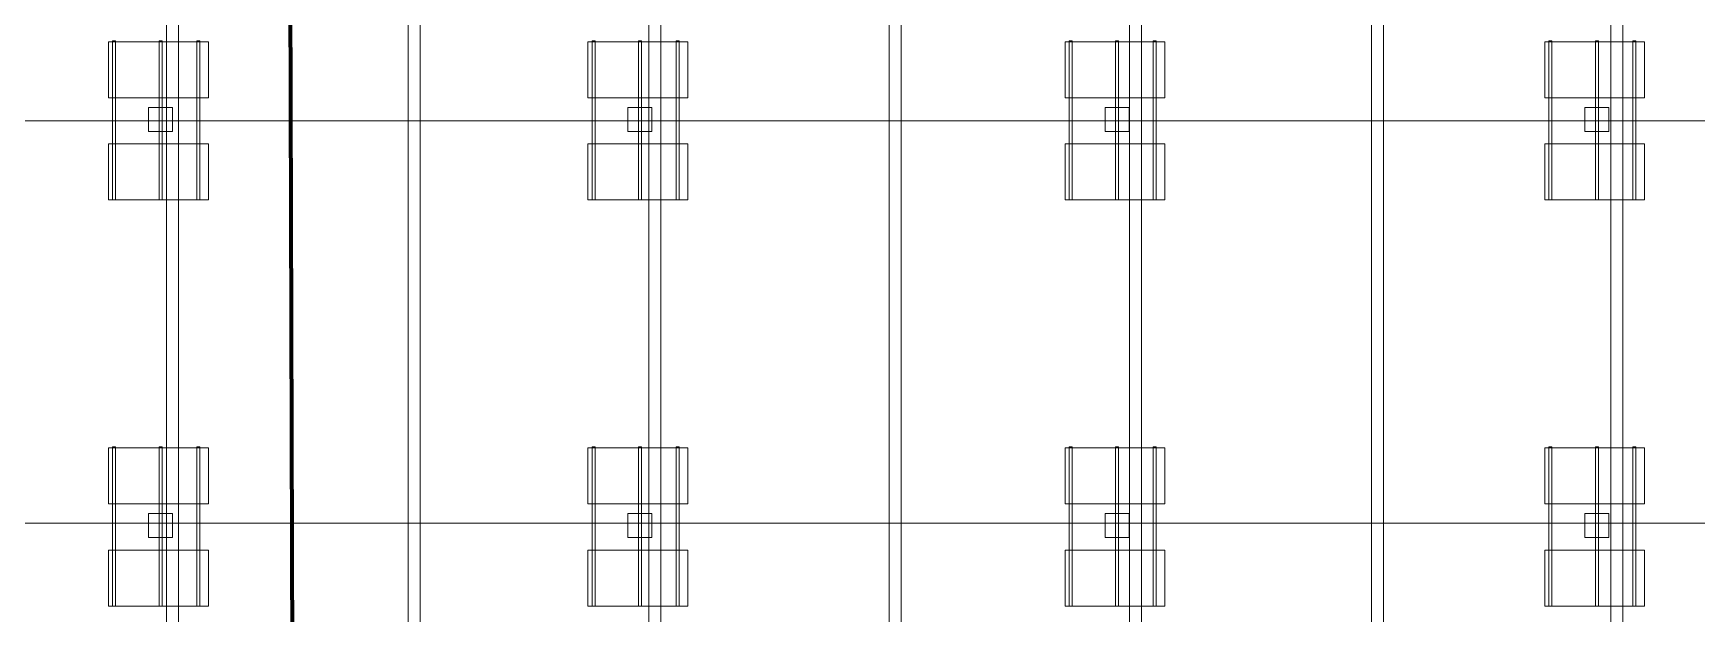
# Model space of a CAD drawing. Header units: inches. Extents: x -10671 to 1761, y -674 to 7170.
# Drawn here: x -7738 to -6905, y 1480 to 1770 of the extents above; entities that cross this region are included whole.
import ezdxf

# ---------------------------------------------------------------- set-up
doc = ezdxf.new("R2010")
doc.units = ezdxf.units.IN
doc.header["$LTSCALE"] = 19.2
doc.header["$MEASUREMENT"] = 0
doc.layers.add('Venue-Ceiling-Lights', color=7, linetype='Continuous', lineweight=5)
doc.layers.add('Venue-Ceiling-Lights Circuits', color=7, linetype='Continuous', lineweight=5)
doc.layers.add('Venue-Rigging Steel-High', color=7, linetype='Continuous', lineweight=5, true_color=0x800000)

# ---------------------------------------------------------------- blocks, each defined once
blk = doc.blocks.new('Group-704-1')
at = {"layer": 'Venue-Ceiling-Lights', "color": 7, "linetype": 'Continuous', "lineweight": 5}
for points in [[(-7700.57, 1687.09, 355.98), (-7700.57, 1687.09, 359.98), (-7700.57, 1715.09, 359.98), (-7700.57, 1715.09, 355.98)], [(-7700.57, 1715.09, 355.98), (-7700.57, 1715.09, 359.98), (-7650.57, 1715.09, 359.98), (-7650.57, 1715.09, 355.98)], [(-7650.57, 1715.09, 359.98), (-7700.57, 1715.09, 359.98), (-7700.57, 1687.09, 359.98), (-7650.57, 1687.09, 359.98)], [(-7650.57, 1687.09, 355.98), (-7700.57, 1687.09, 355.98), (-7700.57, 1715.09, 355.98), (-7650.57, 1715.09, 355.98)], [(-7650.57, 1715.09, 355.98), (-7650.57, 1715.09, 359.98), (-7650.57, 1687.09, 359.98), (-7650.57, 1687.09, 355.98)], [(-7650.57, 1687.09, 355.98), (-7650.57, 1687.09, 359.98), (-7700.57, 1687.09, 359.98), (-7700.57, 1687.09, 355.98)]]:
    blk.add_3dface(points, dxfattribs=at)
blk = doc.blocks.new('Group-705-1')
at = {"layer": 'Venue-Ceiling-Lights', "color": 7, "linetype": 'Continuous', "lineweight": 5}
for points in [[(-7656.42, 1687.09, 360.05), (-7656.42, 1687.09, 361.05), (-7656.42, 1766.68, 361.05), (-7656.42, 1766.68, 360.05)], [(-7656.42, 1766.68, 360.05), (-7656.42, 1766.68, 361.05), (-7654.92, 1766.68, 361.05), (-7654.92, 1766.68, 360.05)], [(-7654.92, 1766.68, 361.05), (-7656.42, 1766.68, 361.05), (-7656.42, 1687.09, 361.05), (-7654.92, 1687.09, 361.05)], [(-7654.92, 1687.09, 360.05), (-7656.42, 1687.09, 360.05), (-7656.42, 1766.68, 360.05), (-7654.92, 1766.68, 360.05)], [(-7654.92, 1766.68, 360.05), (-7654.92, 1766.68, 361.05), (-7654.92, 1687.09, 361.05), (-7654.92, 1687.09, 360.05)], [(-7654.92, 1687.09, 360.05), (-7654.92, 1687.09, 361.05), (-7656.42, 1687.09, 361.05), (-7656.42, 1687.09, 360.05)]]:
    blk.add_3dface(points, dxfattribs=at)
blk = doc.blocks.new('Group-706-1')
at = {"layer": 'Venue-Ceiling-Lights', "color": 7, "linetype": 'Continuous', "lineweight": 5}
for points in [[(-7675.24, 1687.09, 360.05), (-7675.24, 1687.09, 361.05), (-7675.24, 1766.68, 361.05), (-7675.24, 1766.68, 360.05)], [(-7675.24, 1766.68, 360.05), (-7675.24, 1766.68, 361.05), (-7673.74, 1766.68, 361.05), (-7673.74, 1766.68, 360.05)], [(-7673.74, 1766.68, 361.05), (-7675.24, 1766.68, 361.05), (-7675.24, 1687.09, 361.05), (-7673.74, 1687.09, 361.05)], [(-7673.74, 1687.09, 360.05), (-7675.24, 1687.09, 360.05), (-7675.24, 1766.68, 360.05), (-7673.74, 1766.68, 360.05)], [(-7673.74, 1766.68, 360.05), (-7673.74, 1766.68, 361.05), (-7673.74, 1687.09, 361.05), (-7673.74, 1687.09, 360.05)], [(-7673.74, 1687.09, 360.05), (-7673.74, 1687.09, 361.05), (-7675.24, 1687.09, 361.05), (-7675.24, 1687.09, 360.05)]]:
    blk.add_3dface(points, dxfattribs=at)
blk = doc.blocks.new('Group-707-1')
at = {"layer": 'Venue-Ceiling-Lights', "color": 7, "linetype": 'Continuous', "lineweight": 5}
for points in [[(-7698.52, 1687.09, 360.05), (-7698.52, 1687.09, 361.05), (-7698.52, 1766.68, 361.05), (-7698.52, 1766.68, 360.05)], [(-7698.52, 1766.68, 360.05), (-7698.52, 1766.68, 361.05), (-7697.02, 1766.68, 361.05), (-7697.02, 1766.68, 360.05)], [(-7697.02, 1766.68, 361.05), (-7698.52, 1766.68, 361.05), (-7698.52, 1687.09, 361.05), (-7697.02, 1687.09, 361.05)], [(-7697.02, 1687.09, 360.05), (-7698.52, 1687.09, 360.05), (-7698.52, 1766.68, 360.05), (-7697.02, 1766.68, 360.05)], [(-7697.02, 1766.68, 360.05), (-7697.02, 1766.68, 361.05), (-7697.02, 1687.09, 361.05), (-7697.02, 1687.09, 360.05)], [(-7697.02, 1687.09, 360.05), (-7697.02, 1687.09, 361.05), (-7698.52, 1687.09, 361.05), (-7698.52, 1687.09, 360.05)]]:
    blk.add_3dface(points, dxfattribs=at)
blk = doc.blocks.new('Group-708-1')
at = {"layer": 'Venue-Ceiling-Lights', "color": 7, "linetype": 'Continuous', "lineweight": 5}
for points in [[(-7700.57, 1738.24, 355.98), (-7700.57, 1738.24, 359.98), (-7700.57, 1766.24, 359.98), (-7700.57, 1766.24, 355.98)], [(-7700.57, 1766.24, 355.98), (-7700.57, 1766.24, 359.98), (-7650.57, 1766.24, 359.98), (-7650.57, 1766.24, 355.98)], [(-7650.57, 1766.24, 359.98), (-7700.57, 1766.24, 359.98), (-7700.57, 1738.24, 359.98), (-7650.57, 1738.24, 359.98)], [(-7650.57, 1738.24, 355.98), (-7700.57, 1738.24, 355.98), (-7700.57, 1766.24, 355.98), (-7650.57, 1766.24, 355.98)], [(-7650.57, 1766.24, 355.98), (-7650.57, 1766.24, 359.98), (-7650.57, 1738.24, 359.98), (-7650.57, 1738.24, 355.98)], [(-7650.57, 1738.24, 355.98), (-7650.57, 1738.24, 359.98), (-7700.57, 1738.24, 359.98), (-7700.57, 1738.24, 355.98)]]:
    blk.add_3dface(points, dxfattribs=at)
blk = doc.blocks.new('Group-709-1')
at = {"layer": 'Venue-Ceiling-Lights', "color": 7, "linetype": 'Continuous', "lineweight": 5}
for points in [[(-7680.53, 1733.33, 350), (-7680.53, 1733.33, 356), (-7668.53, 1733.33, 356), (-7668.53, 1733.33, 350)], [(-7680.53, 1721.33, 350), (-7680.53, 1721.33, 356), (-7680.53, 1733.33, 356), (-7680.53, 1733.33, 350)], [(-7668.53, 1733.33, 356), (-7680.53, 1733.33, 356), (-7680.53, 1721.33, 356), (-7668.53, 1721.33, 356)], [(-7668.53, 1721.33, 350), (-7680.53, 1721.33, 350), (-7680.53, 1733.33, 350), (-7668.53, 1733.33, 350)], [(-7668.53, 1733.33, 350), (-7668.53, 1733.33, 356), (-7668.53, 1721.33, 356), (-7668.53, 1721.33, 350)], [(-7668.53, 1721.33, 350), (-7668.53, 1721.33, 356), (-7680.53, 1721.33, 356), (-7680.53, 1721.33, 350)]]:
    blk.add_3dface(points, dxfattribs=at)
blk = doc.blocks.new('Group-710-1')
at = {"layer": 'Venue-Ceiling-Lights', "color": 7}
for name in ['Group-708-1', 'Group-707-1', 'Group-706-1', 'Group-705-1', 'Group-704-1']:
    blk.add_blockref(name, (0, 0), dxfattribs=at)
at = {"layer": 'Venue-Ceiling-Lights', "color": 1, "true_color": 0xff0000}
blk.add_blockref('Group-709-1', (0, 0), dxfattribs=at)
blk = doc.blocks.new('Group-711-1')
at = {"layer": 'Venue-Ceiling-Lights', "color": 7, "linetype": 'Continuous', "lineweight": 5}
for points in [[(-7700.57, 1483.97, 355.98), (-7700.57, 1483.97, 359.98), (-7700.57, 1511.97, 359.98), (-7700.57, 1511.97, 355.98)], [(-7700.57, 1511.97, 355.98), (-7700.57, 1511.97, 359.98), (-7650.57, 1511.97, 359.98), (-7650.57, 1511.97, 355.98)], [(-7650.57, 1511.97, 359.98), (-7700.57, 1511.97, 359.98), (-7700.57, 1483.97, 359.98), (-7650.57, 1483.97, 359.98)], [(-7650.57, 1483.97, 355.98), (-7700.57, 1483.97, 355.98), (-7700.57, 1511.97, 355.98), (-7650.57, 1511.97, 355.98)], [(-7650.57, 1511.97, 355.98), (-7650.57, 1511.97, 359.98), (-7650.57, 1483.97, 359.98), (-7650.57, 1483.97, 355.98)], [(-7650.57, 1483.97, 355.98), (-7650.57, 1483.97, 359.98), (-7700.57, 1483.97, 359.98), (-7700.57, 1483.97, 355.98)]]:
    blk.add_3dface(points, dxfattribs=at)
blk = doc.blocks.new('Group-712-1')
at = {"layer": 'Venue-Ceiling-Lights', "color": 7, "linetype": 'Continuous', "lineweight": 5}
for points in [[(-7656.42, 1483.97, 360.05), (-7656.42, 1483.97, 361.05), (-7656.42, 1563.56, 361.05), (-7656.42, 1563.56, 360.05)], [(-7656.42, 1563.56, 360.05), (-7656.42, 1563.56, 361.05), (-7654.92, 1563.56, 361.05), (-7654.92, 1563.56, 360.05)], [(-7654.92, 1563.56, 361.05), (-7656.42, 1563.56, 361.05), (-7656.42, 1483.97, 361.05), (-7654.92, 1483.97, 361.05)], [(-7654.92, 1483.97, 360.05), (-7656.42, 1483.97, 360.05), (-7656.42, 1563.56, 360.05), (-7654.92, 1563.56, 360.05)], [(-7654.92, 1563.56, 360.05), (-7654.92, 1563.56, 361.05), (-7654.92, 1483.97, 361.05), (-7654.92, 1483.97, 360.05)], [(-7654.92, 1483.97, 360.05), (-7654.92, 1483.97, 361.05), (-7656.42, 1483.97, 361.05), (-7656.42, 1483.97, 360.05)]]:
    blk.add_3dface(points, dxfattribs=at)
blk = doc.blocks.new('Group-713-1')
at = {"layer": 'Venue-Ceiling-Lights', "color": 7, "linetype": 'Continuous', "lineweight": 5}
for points in [[(-7675.24, 1483.97, 360.05), (-7675.24, 1483.97, 361.05), (-7675.24, 1563.56, 361.05), (-7675.24, 1563.56, 360.05)], [(-7675.24, 1563.56, 360.05), (-7675.24, 1563.56, 361.05), (-7673.74, 1563.56, 361.05), (-7673.74, 1563.56, 360.05)], [(-7673.74, 1563.56, 361.05), (-7675.24, 1563.56, 361.05), (-7675.24, 1483.97, 361.05), (-7673.74, 1483.97, 361.05)], [(-7673.74, 1483.97, 360.05), (-7675.24, 1483.97, 360.05), (-7675.24, 1563.56, 360.05), (-7673.74, 1563.56, 360.05)], [(-7673.74, 1563.56, 360.05), (-7673.74, 1563.56, 361.05), (-7673.74, 1483.97, 361.05), (-7673.74, 1483.97, 360.05)], [(-7673.74, 1483.97, 360.05), (-7673.74, 1483.97, 361.05), (-7675.24, 1483.97, 361.05), (-7675.24, 1483.97, 360.05)]]:
    blk.add_3dface(points, dxfattribs=at)
blk = doc.blocks.new('Group-714-1')
at = {"layer": 'Venue-Ceiling-Lights', "color": 7, "linetype": 'Continuous', "lineweight": 5}
for points in [[(-7698.52, 1483.97, 360.05), (-7698.52, 1483.97, 361.05), (-7698.52, 1563.56, 361.05), (-7698.52, 1563.56, 360.05)], [(-7698.52, 1563.56, 360.05), (-7698.52, 1563.56, 361.05), (-7697.02, 1563.56, 361.05), (-7697.02, 1563.56, 360.05)], [(-7697.02, 1563.56, 361.05), (-7698.52, 1563.56, 361.05), (-7698.52, 1483.97, 361.05), (-7697.02, 1483.97, 361.05)], [(-7697.02, 1483.97, 360.05), (-7698.52, 1483.97, 360.05), (-7698.52, 1563.56, 360.05), (-7697.02, 1563.56, 360.05)], [(-7697.02, 1563.56, 360.05), (-7697.02, 1563.56, 361.05), (-7697.02, 1483.97, 361.05), (-7697.02, 1483.97, 360.05)], [(-7697.02, 1483.97, 360.05), (-7697.02, 1483.97, 361.05), (-7698.52, 1483.97, 361.05), (-7698.52, 1483.97, 360.05)]]:
    blk.add_3dface(points, dxfattribs=at)
blk = doc.blocks.new('Group-715-1')
at = {"layer": 'Venue-Ceiling-Lights', "color": 7, "linetype": 'Continuous', "lineweight": 5}
for points in [[(-7700.57, 1535.12, 355.98), (-7700.57, 1535.12, 359.98), (-7700.57, 1563.12, 359.98), (-7700.57, 1563.12, 355.98)], [(-7700.57, 1563.12, 355.98), (-7700.57, 1563.12, 359.98), (-7650.57, 1563.12, 359.98), (-7650.57, 1563.12, 355.98)], [(-7650.57, 1563.12, 359.98), (-7700.57, 1563.12, 359.98), (-7700.57, 1535.12, 359.98), (-7650.57, 1535.12, 359.98)], [(-7650.57, 1535.12, 355.98), (-7700.57, 1535.12, 355.98), (-7700.57, 1563.12, 355.98), (-7650.57, 1563.12, 355.98)], [(-7650.57, 1563.12, 355.98), (-7650.57, 1563.12, 359.98), (-7650.57, 1535.12, 359.98), (-7650.57, 1535.12, 355.98)], [(-7650.57, 1535.12, 355.98), (-7650.57, 1535.12, 359.98), (-7700.57, 1535.12, 359.98), (-7700.57, 1535.12, 355.98)]]:
    blk.add_3dface(points, dxfattribs=at)
blk = doc.blocks.new('Group-716-1')
at = {"layer": 'Venue-Ceiling-Lights', "color": 7, "linetype": 'Continuous', "lineweight": 5}
for points in [[(-7680.53, 1530.2, 350), (-7680.53, 1530.2, 356), (-7668.53, 1530.2, 356), (-7668.53, 1530.2, 350)], [(-7680.53, 1518.2, 350), (-7680.53, 1518.2, 356), (-7680.53, 1530.2, 356), (-7680.53, 1530.2, 350)], [(-7668.53, 1530.2, 356), (-7680.53, 1530.2, 356), (-7680.53, 1518.2, 356), (-7668.53, 1518.2, 356)], [(-7668.53, 1518.2, 350), (-7680.53, 1518.2, 350), (-7680.53, 1530.2, 350), (-7668.53, 1530.2, 350)], [(-7668.53, 1530.2, 350), (-7668.53, 1530.2, 356), (-7668.53, 1518.2, 356), (-7668.53, 1518.2, 350)], [(-7668.53, 1518.2, 350), (-7668.53, 1518.2, 356), (-7680.53, 1518.2, 356), (-7680.53, 1518.2, 350)]]:
    blk.add_3dface(points, dxfattribs=at)
blk = doc.blocks.new('Group-717-1')
at = {"layer": 'Venue-Ceiling-Lights', "color": 7}
for name in ['Group-715-1', 'Group-714-1', 'Group-713-1', 'Group-712-1', 'Group-711-1']:
    blk.add_blockref(name, (0, 0), dxfattribs=at)
at = {"layer": 'Venue-Ceiling-Lights', "color": 1, "true_color": 0xff0000}
blk.add_blockref('Group-716-1', (0, 0), dxfattribs=at)
blk = doc.blocks.new('Group-802-1')
at = {"layer": 'Venue-Ceiling-Lights', "color": 7, "linetype": 'Continuous', "lineweight": 5}
for points in [[(-7460.57, 1687.09, 355.98), (-7460.57, 1687.09, 359.98), (-7460.57, 1715.09, 359.98), (-7460.57, 1715.09, 355.98)], [(-7460.57, 1715.09, 355.98), (-7460.57, 1715.09, 359.98), (-7410.57, 1715.09, 359.98), (-7410.57, 1715.09, 355.98)], [(-7410.57, 1715.09, 359.98), (-7460.57, 1715.09, 359.98), (-7460.57, 1687.09, 359.98), (-7410.57, 1687.09, 359.98)], [(-7410.57, 1687.09, 355.98), (-7460.57, 1687.09, 355.98), (-7460.57, 1715.09, 355.98), (-7410.57, 1715.09, 355.98)], [(-7410.57, 1715.09, 355.98), (-7410.57, 1715.09, 359.98), (-7410.57, 1687.09, 359.98), (-7410.57, 1687.09, 355.98)], [(-7410.57, 1687.09, 355.98), (-7410.57, 1687.09, 359.98), (-7460.57, 1687.09, 359.98), (-7460.57, 1687.09, 355.98)]]:
    blk.add_3dface(points, dxfattribs=at)
blk = doc.blocks.new('Group-803-1')
at = {"layer": 'Venue-Ceiling-Lights', "color": 7, "linetype": 'Continuous', "lineweight": 5}
for points in [[(-7416.42, 1687.09, 360.05), (-7416.42, 1687.09, 361.05), (-7416.42, 1766.68, 361.05), (-7416.42, 1766.68, 360.05)], [(-7416.42, 1766.68, 360.05), (-7416.42, 1766.68, 361.05), (-7414.92, 1766.68, 361.05), (-7414.92, 1766.68, 360.05)], [(-7414.92, 1766.68, 361.05), (-7416.42, 1766.68, 361.05), (-7416.42, 1687.09, 361.05), (-7414.92, 1687.09, 361.05)], [(-7414.92, 1687.09, 360.05), (-7416.42, 1687.09, 360.05), (-7416.42, 1766.68, 360.05), (-7414.92, 1766.68, 360.05)], [(-7414.92, 1766.68, 360.05), (-7414.92, 1766.68, 361.05), (-7414.92, 1687.09, 361.05), (-7414.92, 1687.09, 360.05)], [(-7414.92, 1687.09, 360.05), (-7414.92, 1687.09, 361.05), (-7416.42, 1687.09, 361.05), (-7416.42, 1687.09, 360.05)]]:
    blk.add_3dface(points, dxfattribs=at)
blk = doc.blocks.new('Group-804-1')
at = {"layer": 'Venue-Ceiling-Lights', "color": 7, "linetype": 'Continuous', "lineweight": 5}
for points in [[(-7435.24, 1687.09, 360.05), (-7435.24, 1687.09, 361.05), (-7435.24, 1766.68, 361.05), (-7435.24, 1766.68, 360.05)], [(-7435.24, 1766.68, 360.05), (-7435.24, 1766.68, 361.05), (-7433.74, 1766.68, 361.05), (-7433.74, 1766.68, 360.05)], [(-7433.74, 1766.68, 361.05), (-7435.24, 1766.68, 361.05), (-7435.24, 1687.09, 361.05), (-7433.74, 1687.09, 361.05)], [(-7433.74, 1687.09, 360.05), (-7435.24, 1687.09, 360.05), (-7435.24, 1766.68, 360.05), (-7433.74, 1766.68, 360.05)], [(-7433.74, 1766.68, 360.05), (-7433.74, 1766.68, 361.05), (-7433.74, 1687.09, 361.05), (-7433.74, 1687.09, 360.05)], [(-7433.74, 1687.09, 360.05), (-7433.74, 1687.09, 361.05), (-7435.24, 1687.09, 361.05), (-7435.24, 1687.09, 360.05)]]:
    blk.add_3dface(points, dxfattribs=at)
blk = doc.blocks.new('Group-805-1')
at = {"layer": 'Venue-Ceiling-Lights', "color": 7, "linetype": 'Continuous', "lineweight": 5}
for points in [[(-7458.52, 1687.09, 360.05), (-7458.52, 1687.09, 361.05), (-7458.52, 1766.68, 361.05), (-7458.52, 1766.68, 360.05)], [(-7458.52, 1766.68, 360.05), (-7458.52, 1766.68, 361.05), (-7457.02, 1766.68, 361.05), (-7457.02, 1766.68, 360.05)], [(-7457.02, 1766.68, 361.05), (-7458.52, 1766.68, 361.05), (-7458.52, 1687.09, 361.05), (-7457.02, 1687.09, 361.05)], [(-7457.02, 1687.09, 360.05), (-7458.52, 1687.09, 360.05), (-7458.52, 1766.68, 360.05), (-7457.02, 1766.68, 360.05)], [(-7457.02, 1766.68, 360.05), (-7457.02, 1766.68, 361.05), (-7457.02, 1687.09, 361.05), (-7457.02, 1687.09, 360.05)], [(-7457.02, 1687.09, 360.05), (-7457.02, 1687.09, 361.05), (-7458.52, 1687.09, 361.05), (-7458.52, 1687.09, 360.05)]]:
    blk.add_3dface(points, dxfattribs=at)
blk = doc.blocks.new('Group-806-1')
at = {"layer": 'Venue-Ceiling-Lights', "color": 7, "linetype": 'Continuous', "lineweight": 5}
for points in [[(-7460.57, 1738.24, 355.98), (-7460.57, 1738.24, 359.98), (-7460.57, 1766.24, 359.98), (-7460.57, 1766.24, 355.98)], [(-7460.57, 1766.24, 355.98), (-7460.57, 1766.24, 359.98), (-7410.57, 1766.24, 359.98), (-7410.57, 1766.24, 355.98)], [(-7410.57, 1766.24, 359.98), (-7460.57, 1766.24, 359.98), (-7460.57, 1738.24, 359.98), (-7410.57, 1738.24, 359.98)], [(-7410.57, 1738.24, 355.98), (-7460.57, 1738.24, 355.98), (-7460.57, 1766.24, 355.98), (-7410.57, 1766.24, 355.98)], [(-7410.57, 1766.24, 355.98), (-7410.57, 1766.24, 359.98), (-7410.57, 1738.24, 359.98), (-7410.57, 1738.24, 355.98)], [(-7410.57, 1738.24, 355.98), (-7410.57, 1738.24, 359.98), (-7460.57, 1738.24, 359.98), (-7460.57, 1738.24, 355.98)]]:
    blk.add_3dface(points, dxfattribs=at)
blk = doc.blocks.new('Group-807-1')
at = {"layer": 'Venue-Ceiling-Lights', "color": 7, "linetype": 'Continuous', "lineweight": 5}
for points in [[(-7440.53, 1733.33, 350), (-7440.53, 1733.33, 356), (-7428.53, 1733.33, 356), (-7428.53, 1733.33, 350)], [(-7440.53, 1721.33, 350), (-7440.53, 1721.33, 356), (-7440.53, 1733.33, 356), (-7440.53, 1733.33, 350)], [(-7428.53, 1733.33, 356), (-7440.53, 1733.33, 356), (-7440.53, 1721.33, 356), (-7428.53, 1721.33, 356)], [(-7428.53, 1721.33, 350), (-7440.53, 1721.33, 350), (-7440.53, 1733.33, 350), (-7428.53, 1733.33, 350)], [(-7428.53, 1733.33, 350), (-7428.53, 1733.33, 356), (-7428.53, 1721.33, 356), (-7428.53, 1721.33, 350)], [(-7428.53, 1721.33, 350), (-7428.53, 1721.33, 356), (-7440.53, 1721.33, 356), (-7440.53, 1721.33, 350)]]:
    blk.add_3dface(points, dxfattribs=at)
blk = doc.blocks.new('Group-808-1')
at = {"layer": 'Venue-Ceiling-Lights', "color": 7}
for name in ['Group-806-1', 'Group-805-1', 'Group-804-1', 'Group-803-1', 'Group-802-1']:
    blk.add_blockref(name, (0, 0), dxfattribs=at)
at = {"layer": 'Venue-Ceiling-Lights', "color": 1, "true_color": 0xff0000}
blk.add_blockref('Group-807-1', (0, 0), dxfattribs=at)
blk = doc.blocks.new('Group-809-1')
at = {"layer": 'Venue-Ceiling-Lights', "color": 7, "linetype": 'Continuous', "lineweight": 5}
for points in [[(-7460.57, 1483.97, 355.98), (-7460.57, 1483.97, 359.98), (-7460.57, 1511.97, 359.98), (-7460.57, 1511.97, 355.98)], [(-7460.57, 1511.97, 355.98), (-7460.57, 1511.97, 359.98), (-7410.57, 1511.97, 359.98), (-7410.57, 1511.97, 355.98)], [(-7410.57, 1511.97, 359.98), (-7460.57, 1511.97, 359.98), (-7460.57, 1483.97, 359.98), (-7410.57, 1483.97, 359.98)], [(-7410.57, 1483.97, 355.98), (-7460.57, 1483.97, 355.98), (-7460.57, 1511.97, 355.98), (-7410.57, 1511.97, 355.98)], [(-7410.57, 1511.97, 355.98), (-7410.57, 1511.97, 359.98), (-7410.57, 1483.97, 359.98), (-7410.57, 1483.97, 355.98)], [(-7410.57, 1483.97, 355.98), (-7410.57, 1483.97, 359.98), (-7460.57, 1483.97, 359.98), (-7460.57, 1483.97, 355.98)]]:
    blk.add_3dface(points, dxfattribs=at)
blk = doc.blocks.new('Group-810-1')
at = {"layer": 'Venue-Ceiling-Lights', "color": 7, "linetype": 'Continuous', "lineweight": 5}
for points in [[(-7416.42, 1483.97, 360.05), (-7416.42, 1483.97, 361.05), (-7416.42, 1563.56, 361.05), (-7416.42, 1563.56, 360.05)], [(-7416.42, 1563.56, 360.05), (-7416.42, 1563.56, 361.05), (-7414.92, 1563.56, 361.05), (-7414.92, 1563.56, 360.05)], [(-7414.92, 1563.56, 361.05), (-7416.42, 1563.56, 361.05), (-7416.42, 1483.97, 361.05), (-7414.92, 1483.97, 361.05)], [(-7414.92, 1483.97, 360.05), (-7416.42, 1483.97, 360.05), (-7416.42, 1563.56, 360.05), (-7414.92, 1563.56, 360.05)], [(-7414.92, 1563.56, 360.05), (-7414.92, 1563.56, 361.05), (-7414.92, 1483.97, 361.05), (-7414.92, 1483.97, 360.05)], [(-7414.92, 1483.97, 360.05), (-7414.92, 1483.97, 361.05), (-7416.42, 1483.97, 361.05), (-7416.42, 1483.97, 360.05)]]:
    blk.add_3dface(points, dxfattribs=at)
blk = doc.blocks.new('Group-811-1')
at = {"layer": 'Venue-Ceiling-Lights', "color": 7, "linetype": 'Continuous', "lineweight": 5}
for points in [[(-7435.24, 1483.97, 360.05), (-7435.24, 1483.97, 361.05), (-7435.24, 1563.56, 361.05), (-7435.24, 1563.56, 360.05)], [(-7435.24, 1563.56, 360.05), (-7435.24, 1563.56, 361.05), (-7433.74, 1563.56, 361.05), (-7433.74, 1563.56, 360.05)], [(-7433.74, 1563.56, 361.05), (-7435.24, 1563.56, 361.05), (-7435.24, 1483.97, 361.05), (-7433.74, 1483.97, 361.05)], [(-7433.74, 1483.97, 360.05), (-7435.24, 1483.97, 360.05), (-7435.24, 1563.56, 360.05), (-7433.74, 1563.56, 360.05)], [(-7433.74, 1563.56, 360.05), (-7433.74, 1563.56, 361.05), (-7433.74, 1483.97, 361.05), (-7433.74, 1483.97, 360.05)], [(-7433.74, 1483.97, 360.05), (-7433.74, 1483.97, 361.05), (-7435.24, 1483.97, 361.05), (-7435.24, 1483.97, 360.05)]]:
    blk.add_3dface(points, dxfattribs=at)
blk = doc.blocks.new('Group-812-1')
at = {"layer": 'Venue-Ceiling-Lights', "color": 7, "linetype": 'Continuous', "lineweight": 5}
for points in [[(-7458.52, 1483.97, 360.05), (-7458.52, 1483.97, 361.05), (-7458.52, 1563.56, 361.05), (-7458.52, 1563.56, 360.05)], [(-7458.52, 1563.56, 360.05), (-7458.52, 1563.56, 361.05), (-7457.02, 1563.56, 361.05), (-7457.02, 1563.56, 360.05)], [(-7457.02, 1563.56, 361.05), (-7458.52, 1563.56, 361.05), (-7458.52, 1483.97, 361.05), (-7457.02, 1483.97, 361.05)], [(-7457.02, 1483.97, 360.05), (-7458.52, 1483.97, 360.05), (-7458.52, 1563.56, 360.05), (-7457.02, 1563.56, 360.05)], [(-7457.02, 1563.56, 360.05), (-7457.02, 1563.56, 361.05), (-7457.02, 1483.97, 361.05), (-7457.02, 1483.97, 360.05)], [(-7457.02, 1483.97, 360.05), (-7457.02, 1483.97, 361.05), (-7458.52, 1483.97, 361.05), (-7458.52, 1483.97, 360.05)]]:
    blk.add_3dface(points, dxfattribs=at)
blk = doc.blocks.new('Group-813-1')
at = {"layer": 'Venue-Ceiling-Lights', "color": 7, "linetype": 'Continuous', "lineweight": 5}
for points in [[(-7460.57, 1535.12, 355.98), (-7460.57, 1535.12, 359.98), (-7460.57, 1563.12, 359.98), (-7460.57, 1563.12, 355.98)], [(-7460.57, 1563.12, 355.98), (-7460.57, 1563.12, 359.98), (-7410.57, 1563.12, 359.98), (-7410.57, 1563.12, 355.98)], [(-7410.57, 1563.12, 359.98), (-7460.57, 1563.12, 359.98), (-7460.57, 1535.12, 359.98), (-7410.57, 1535.12, 359.98)], [(-7410.57, 1535.12, 355.98), (-7460.57, 1535.12, 355.98), (-7460.57, 1563.12, 355.98), (-7410.57, 1563.12, 355.98)], [(-7410.57, 1563.12, 355.98), (-7410.57, 1563.12, 359.98), (-7410.57, 1535.12, 359.98), (-7410.57, 1535.12, 355.98)], [(-7410.57, 1535.12, 355.98), (-7410.57, 1535.12, 359.98), (-7460.57, 1535.12, 359.98), (-7460.57, 1535.12, 355.98)]]:
    blk.add_3dface(points, dxfattribs=at)
blk = doc.blocks.new('Group-814-1')
at = {"layer": 'Venue-Ceiling-Lights', "color": 7, "linetype": 'Continuous', "lineweight": 5}
for points in [[(-7440.53, 1530.2, 350), (-7440.53, 1530.2, 356), (-7428.53, 1530.2, 356), (-7428.53, 1530.2, 350)], [(-7440.53, 1518.2, 350), (-7440.53, 1518.2, 356), (-7440.53, 1530.2, 356), (-7440.53, 1530.2, 350)], [(-7428.53, 1530.2, 356), (-7440.53, 1530.2, 356), (-7440.53, 1518.2, 356), (-7428.53, 1518.2, 356)], [(-7428.53, 1518.2, 350), (-7440.53, 1518.2, 350), (-7440.53, 1530.2, 350), (-7428.53, 1530.2, 350)], [(-7428.53, 1530.2, 350), (-7428.53, 1530.2, 356), (-7428.53, 1518.2, 356), (-7428.53, 1518.2, 350)], [(-7428.53, 1518.2, 350), (-7428.53, 1518.2, 356), (-7440.53, 1518.2, 356), (-7440.53, 1518.2, 350)]]:
    blk.add_3dface(points, dxfattribs=at)
blk = doc.blocks.new('Group-815-1')
at = {"layer": 'Venue-Ceiling-Lights', "color": 7}
for name in ['Group-813-1', 'Group-812-1', 'Group-811-1', 'Group-810-1', 'Group-809-1']:
    blk.add_blockref(name, (0, 0), dxfattribs=at)
at = {"layer": 'Venue-Ceiling-Lights', "color": 1, "true_color": 0xff0000}
blk.add_blockref('Group-814-1', (0, 0), dxfattribs=at)
blk = doc.blocks.new('Group-900-1')
at = {"layer": 'Venue-Ceiling-Lights', "color": 7, "linetype": 'Continuous', "lineweight": 5}
for points in [[(-7221.73, 1687.09, 355.98), (-7221.73, 1687.09, 359.98), (-7221.73, 1715.09, 359.98), (-7221.73, 1715.09, 355.98)], [(-7221.73, 1715.09, 355.98), (-7221.73, 1715.09, 359.98), (-7171.73, 1715.09, 359.98), (-7171.73, 1715.09, 355.98)], [(-7171.73, 1715.09, 359.98), (-7221.73, 1715.09, 359.98), (-7221.73, 1687.09, 359.98), (-7171.73, 1687.09, 359.98)], [(-7171.73, 1687.09, 355.98), (-7221.73, 1687.09, 355.98), (-7221.73, 1715.09, 355.98), (-7171.73, 1715.09, 355.98)], [(-7171.73, 1715.09, 355.98), (-7171.73, 1715.09, 359.98), (-7171.73, 1687.09, 359.98), (-7171.73, 1687.09, 355.98)], [(-7171.73, 1687.09, 355.98), (-7171.73, 1687.09, 359.98), (-7221.73, 1687.09, 359.98), (-7221.73, 1687.09, 355.98)]]:
    blk.add_3dface(points, dxfattribs=at)
blk = doc.blocks.new('Group-901-1')
at = {"layer": 'Venue-Ceiling-Lights', "color": 7, "linetype": 'Continuous', "lineweight": 5}
for points in [[(-7177.58, 1687.09, 360.05), (-7177.58, 1687.09, 361.05), (-7177.58, 1766.68, 361.05), (-7177.58, 1766.68, 360.05)], [(-7177.58, 1766.68, 360.05), (-7177.58, 1766.68, 361.05), (-7176.08, 1766.68, 361.05), (-7176.08, 1766.68, 360.05)], [(-7176.08, 1766.68, 361.05), (-7177.58, 1766.68, 361.05), (-7177.58, 1687.09, 361.05), (-7176.08, 1687.09, 361.05)], [(-7176.08, 1687.09, 360.05), (-7177.58, 1687.09, 360.05), (-7177.58, 1766.68, 360.05), (-7176.08, 1766.68, 360.05)], [(-7176.08, 1766.68, 360.05), (-7176.08, 1766.68, 361.05), (-7176.08, 1687.09, 361.05), (-7176.08, 1687.09, 360.05)], [(-7176.08, 1687.09, 360.05), (-7176.08, 1687.09, 361.05), (-7177.58, 1687.09, 361.05), (-7177.58, 1687.09, 360.05)]]:
    blk.add_3dface(points, dxfattribs=at)
blk = doc.blocks.new('Group-902-1')
at = {"layer": 'Venue-Ceiling-Lights', "color": 7, "linetype": 'Continuous', "lineweight": 5}
for points in [[(-7196.4, 1687.09, 360.05), (-7196.4, 1687.09, 361.05), (-7196.4, 1766.68, 361.05), (-7196.4, 1766.68, 360.05)], [(-7196.4, 1766.68, 360.05), (-7196.4, 1766.68, 361.05), (-7194.9, 1766.68, 361.05), (-7194.9, 1766.68, 360.05)], [(-7194.9, 1766.68, 361.05), (-7196.4, 1766.68, 361.05), (-7196.4, 1687.09, 361.05), (-7194.9, 1687.09, 361.05)], [(-7194.9, 1687.09, 360.05), (-7196.4, 1687.09, 360.05), (-7196.4, 1766.68, 360.05), (-7194.9, 1766.68, 360.05)], [(-7194.9, 1766.68, 360.05), (-7194.9, 1766.68, 361.05), (-7194.9, 1687.09, 361.05), (-7194.9, 1687.09, 360.05)], [(-7194.9, 1687.09, 360.05), (-7194.9, 1687.09, 361.05), (-7196.4, 1687.09, 361.05), (-7196.4, 1687.09, 360.05)]]:
    blk.add_3dface(points, dxfattribs=at)
blk = doc.blocks.new('Group-903-1')
at = {"layer": 'Venue-Ceiling-Lights', "color": 7, "linetype": 'Continuous', "lineweight": 5}
for points in [[(-7219.68, 1687.09, 360.05), (-7219.68, 1687.09, 361.05), (-7219.68, 1766.68, 361.05), (-7219.68, 1766.68, 360.05)], [(-7219.68, 1766.68, 360.05), (-7219.68, 1766.68, 361.05), (-7218.18, 1766.68, 361.05), (-7218.18, 1766.68, 360.05)], [(-7218.18, 1766.68, 361.05), (-7219.68, 1766.68, 361.05), (-7219.68, 1687.09, 361.05), (-7218.18, 1687.09, 361.05)], [(-7218.18, 1687.09, 360.05), (-7219.68, 1687.09, 360.05), (-7219.68, 1766.68, 360.05), (-7218.18, 1766.68, 360.05)], [(-7218.18, 1766.68, 360.05), (-7218.18, 1766.68, 361.05), (-7218.18, 1687.09, 361.05), (-7218.18, 1687.09, 360.05)], [(-7218.18, 1687.09, 360.05), (-7218.18, 1687.09, 361.05), (-7219.68, 1687.09, 361.05), (-7219.68, 1687.09, 360.05)]]:
    blk.add_3dface(points, dxfattribs=at)
blk = doc.blocks.new('Group-904-1')
at = {"layer": 'Venue-Ceiling-Lights', "color": 7, "linetype": 'Continuous', "lineweight": 5}
for points in [[(-7221.73, 1738.24, 355.98), (-7221.73, 1738.24, 359.98), (-7221.73, 1766.24, 359.98), (-7221.73, 1766.24, 355.98)], [(-7221.73, 1766.24, 355.98), (-7221.73, 1766.24, 359.98), (-7171.73, 1766.24, 359.98), (-7171.73, 1766.24, 355.98)], [(-7171.73, 1766.24, 359.98), (-7221.73, 1766.24, 359.98), (-7221.73, 1738.24, 359.98), (-7171.73, 1738.24, 359.98)], [(-7171.73, 1738.24, 355.98), (-7221.73, 1738.24, 355.98), (-7221.73, 1766.24, 355.98), (-7171.73, 1766.24, 355.98)], [(-7171.73, 1766.24, 355.98), (-7171.73, 1766.24, 359.98), (-7171.73, 1738.24, 359.98), (-7171.73, 1738.24, 355.98)], [(-7171.73, 1738.24, 355.98), (-7171.73, 1738.24, 359.98), (-7221.73, 1738.24, 359.98), (-7221.73, 1738.24, 355.98)]]:
    blk.add_3dface(points, dxfattribs=at)
blk = doc.blocks.new('Group-905-1')
at = {"layer": 'Venue-Ceiling-Lights', "color": 7, "linetype": 'Continuous', "lineweight": 5}
for points in [[(-7201.69, 1733.33, 350), (-7201.69, 1733.33, 356), (-7189.69, 1733.33, 356), (-7189.69, 1733.33, 350)], [(-7201.69, 1721.33, 350), (-7201.69, 1721.33, 356), (-7201.69, 1733.33, 356), (-7201.69, 1733.33, 350)], [(-7189.69, 1733.33, 356), (-7201.69, 1733.33, 356), (-7201.69, 1721.33, 356), (-7189.69, 1721.33, 356)], [(-7189.69, 1721.33, 350), (-7201.69, 1721.33, 350), (-7201.69, 1733.33, 350), (-7189.69, 1733.33, 350)], [(-7189.69, 1733.33, 350), (-7189.69, 1733.33, 356), (-7189.69, 1721.33, 356), (-7189.69, 1721.33, 350)], [(-7189.69, 1721.33, 350), (-7189.69, 1721.33, 356), (-7201.69, 1721.33, 356), (-7201.69, 1721.33, 350)]]:
    blk.add_3dface(points, dxfattribs=at)
blk = doc.blocks.new('Group-906-1')
at = {"layer": 'Venue-Ceiling-Lights', "color": 7}
for name in ['Group-904-1', 'Group-903-1', 'Group-902-1', 'Group-901-1', 'Group-900-1']:
    blk.add_blockref(name, (0, 0), dxfattribs=at)
at = {"layer": 'Venue-Ceiling-Lights', "color": 1, "true_color": 0xff0000}
blk.add_blockref('Group-905-1', (0, 0), dxfattribs=at)
blk = doc.blocks.new('Group-907-1')
at = {"layer": 'Venue-Ceiling-Lights', "color": 7, "linetype": 'Continuous', "lineweight": 5}
for points in [[(-7221.73, 1483.97, 355.98), (-7221.73, 1483.97, 359.98), (-7221.73, 1511.97, 359.98), (-7221.73, 1511.97, 355.98)], [(-7221.73, 1511.97, 355.98), (-7221.73, 1511.97, 359.98), (-7171.73, 1511.97, 359.98), (-7171.73, 1511.97, 355.98)], [(-7171.73, 1511.97, 359.98), (-7221.73, 1511.97, 359.98), (-7221.73, 1483.97, 359.98), (-7171.73, 1483.97, 359.98)], [(-7171.73, 1483.97, 355.98), (-7221.73, 1483.97, 355.98), (-7221.73, 1511.97, 355.98), (-7171.73, 1511.97, 355.98)], [(-7171.73, 1511.97, 355.98), (-7171.73, 1511.97, 359.98), (-7171.73, 1483.97, 359.98), (-7171.73, 1483.97, 355.98)], [(-7171.73, 1483.97, 355.98), (-7171.73, 1483.97, 359.98), (-7221.73, 1483.97, 359.98), (-7221.73, 1483.97, 355.98)]]:
    blk.add_3dface(points, dxfattribs=at)
blk = doc.blocks.new('Group-908-1')
at = {"layer": 'Venue-Ceiling-Lights', "color": 7, "linetype": 'Continuous', "lineweight": 5}
for points in [[(-7177.58, 1483.97, 360.05), (-7177.58, 1483.97, 361.05), (-7177.58, 1563.56, 361.05), (-7177.58, 1563.56, 360.05)], [(-7177.58, 1563.56, 360.05), (-7177.58, 1563.56, 361.05), (-7176.08, 1563.56, 361.05), (-7176.08, 1563.56, 360.05)], [(-7176.08, 1563.56, 361.05), (-7177.58, 1563.56, 361.05), (-7177.58, 1483.97, 361.05), (-7176.08, 1483.97, 361.05)], [(-7176.08, 1483.97, 360.05), (-7177.58, 1483.97, 360.05), (-7177.58, 1563.56, 360.05), (-7176.08, 1563.56, 360.05)], [(-7176.08, 1563.56, 360.05), (-7176.08, 1563.56, 361.05), (-7176.08, 1483.97, 361.05), (-7176.08, 1483.97, 360.05)], [(-7176.08, 1483.97, 360.05), (-7176.08, 1483.97, 361.05), (-7177.58, 1483.97, 361.05), (-7177.58, 1483.97, 360.05)]]:
    blk.add_3dface(points, dxfattribs=at)
blk = doc.blocks.new('Group-909-1')
at = {"layer": 'Venue-Ceiling-Lights', "color": 7, "linetype": 'Continuous', "lineweight": 5}
for points in [[(-7196.4, 1483.97, 360.05), (-7196.4, 1483.97, 361.05), (-7196.4, 1563.56, 361.05), (-7196.4, 1563.56, 360.05)], [(-7196.4, 1563.56, 360.05), (-7196.4, 1563.56, 361.05), (-7194.9, 1563.56, 361.05), (-7194.9, 1563.56, 360.05)], [(-7194.9, 1563.56, 361.05), (-7196.4, 1563.56, 361.05), (-7196.4, 1483.97, 361.05), (-7194.9, 1483.97, 361.05)], [(-7194.9, 1483.97, 360.05), (-7196.4, 1483.97, 360.05), (-7196.4, 1563.56, 360.05), (-7194.9, 1563.56, 360.05)], [(-7194.9, 1563.56, 360.05), (-7194.9, 1563.56, 361.05), (-7194.9, 1483.97, 361.05), (-7194.9, 1483.97, 360.05)], [(-7194.9, 1483.97, 360.05), (-7194.9, 1483.97, 361.05), (-7196.4, 1483.97, 361.05), (-7196.4, 1483.97, 360.05)]]:
    blk.add_3dface(points, dxfattribs=at)
blk = doc.blocks.new('Group-910-1')
at = {"layer": 'Venue-Ceiling-Lights', "color": 7, "linetype": 'Continuous', "lineweight": 5}
for points in [[(-7219.68, 1483.97, 360.05), (-7219.68, 1483.97, 361.05), (-7219.68, 1563.56, 361.05), (-7219.68, 1563.56, 360.05)], [(-7219.68, 1563.56, 360.05), (-7219.68, 1563.56, 361.05), (-7218.18, 1563.56, 361.05), (-7218.18, 1563.56, 360.05)], [(-7218.18, 1563.56, 361.05), (-7219.68, 1563.56, 361.05), (-7219.68, 1483.97, 361.05), (-7218.18, 1483.97, 361.05)], [(-7218.18, 1483.97, 360.05), (-7219.68, 1483.97, 360.05), (-7219.68, 1563.56, 360.05), (-7218.18, 1563.56, 360.05)], [(-7218.18, 1563.56, 360.05), (-7218.18, 1563.56, 361.05), (-7218.18, 1483.97, 361.05), (-7218.18, 1483.97, 360.05)], [(-7218.18, 1483.97, 360.05), (-7218.18, 1483.97, 361.05), (-7219.68, 1483.97, 361.05), (-7219.68, 1483.97, 360.05)]]:
    blk.add_3dface(points, dxfattribs=at)
blk = doc.blocks.new('Group-911-1')
at = {"layer": 'Venue-Ceiling-Lights', "color": 7, "linetype": 'Continuous', "lineweight": 5}
for points in [[(-7221.73, 1535.12, 355.98), (-7221.73, 1535.12, 359.98), (-7221.73, 1563.12, 359.98), (-7221.73, 1563.12, 355.98)], [(-7221.73, 1563.12, 355.98), (-7221.73, 1563.12, 359.98), (-7171.73, 1563.12, 359.98), (-7171.73, 1563.12, 355.98)], [(-7171.73, 1563.12, 359.98), (-7221.73, 1563.12, 359.98), (-7221.73, 1535.12, 359.98), (-7171.73, 1535.12, 359.98)], [(-7171.73, 1535.12, 355.98), (-7221.73, 1535.12, 355.98), (-7221.73, 1563.12, 355.98), (-7171.73, 1563.12, 355.98)], [(-7171.73, 1563.12, 355.98), (-7171.73, 1563.12, 359.98), (-7171.73, 1535.12, 359.98), (-7171.73, 1535.12, 355.98)], [(-7171.73, 1535.12, 355.98), (-7171.73, 1535.12, 359.98), (-7221.73, 1535.12, 359.98), (-7221.73, 1535.12, 355.98)]]:
    blk.add_3dface(points, dxfattribs=at)
blk = doc.blocks.new('Group-912-1')
at = {"layer": 'Venue-Ceiling-Lights', "color": 7, "linetype": 'Continuous', "lineweight": 5}
for points in [[(-7201.69, 1530.2, 350), (-7201.69, 1530.2, 356), (-7189.69, 1530.2, 356), (-7189.69, 1530.2, 350)], [(-7201.69, 1518.2, 350), (-7201.69, 1518.2, 356), (-7201.69, 1530.2, 356), (-7201.69, 1530.2, 350)], [(-7189.69, 1530.2, 356), (-7201.69, 1530.2, 356), (-7201.69, 1518.2, 356), (-7189.69, 1518.2, 356)], [(-7189.69, 1518.2, 350), (-7201.69, 1518.2, 350), (-7201.69, 1530.2, 350), (-7189.69, 1530.2, 350)], [(-7189.69, 1530.2, 350), (-7189.69, 1530.2, 356), (-7189.69, 1518.2, 356), (-7189.69, 1518.2, 350)], [(-7189.69, 1518.2, 350), (-7189.69, 1518.2, 356), (-7201.69, 1518.2, 356), (-7201.69, 1518.2, 350)]]:
    blk.add_3dface(points, dxfattribs=at)
blk = doc.blocks.new('Group-913-1')
at = {"layer": 'Venue-Ceiling-Lights', "color": 7}
for name in ['Group-911-1', 'Group-910-1', 'Group-909-1', 'Group-908-1', 'Group-907-1']:
    blk.add_blockref(name, (0, 0), dxfattribs=at)
at = {"layer": 'Venue-Ceiling-Lights', "color": 1, "true_color": 0xff0000}
blk.add_blockref('Group-912-1', (0, 0), dxfattribs=at)
blk = doc.blocks.new('Group-998-1')
at = {"layer": 'Venue-Ceiling-Lights', "color": 7, "linetype": 'Continuous', "lineweight": 5}
for points in [[(-6981.57, 1687.09, 355.98), (-6981.57, 1687.09, 359.98), (-6981.57, 1715.09, 359.98), (-6981.57, 1715.09, 355.98)], [(-6981.57, 1715.09, 355.98), (-6981.57, 1715.09, 359.98), (-6931.57, 1715.09, 359.98), (-6931.57, 1715.09, 355.98)], [(-6931.57, 1715.09, 359.98), (-6981.57, 1715.09, 359.98), (-6981.57, 1687.09, 359.98), (-6931.57, 1687.09, 359.98)], [(-6931.57, 1687.09, 355.98), (-6981.57, 1687.09, 355.98), (-6981.57, 1715.09, 355.98), (-6931.57, 1715.09, 355.98)], [(-6931.57, 1715.09, 355.98), (-6931.57, 1715.09, 359.98), (-6931.57, 1687.09, 359.98), (-6931.57, 1687.09, 355.98)], [(-6931.57, 1687.09, 355.98), (-6931.57, 1687.09, 359.98), (-6981.57, 1687.09, 359.98), (-6981.57, 1687.09, 355.98)]]:
    blk.add_3dface(points, dxfattribs=at)
blk = doc.blocks.new('Group-999-1')
at = {"layer": 'Venue-Ceiling-Lights', "color": 7, "linetype": 'Continuous', "lineweight": 5}
for points in [[(-6937.42, 1687.09, 360.05), (-6937.42, 1687.09, 361.05), (-6937.42, 1766.68, 361.05), (-6937.42, 1766.68, 360.05)], [(-6937.42, 1766.68, 360.05), (-6937.42, 1766.68, 361.05), (-6935.92, 1766.68, 361.05), (-6935.92, 1766.68, 360.05)], [(-6935.92, 1766.68, 361.05), (-6937.42, 1766.68, 361.05), (-6937.42, 1687.09, 361.05), (-6935.92, 1687.09, 361.05)], [(-6935.92, 1687.09, 360.05), (-6937.42, 1687.09, 360.05), (-6937.42, 1766.68, 360.05), (-6935.92, 1766.68, 360.05)], [(-6935.92, 1766.68, 360.05), (-6935.92, 1766.68, 361.05), (-6935.92, 1687.09, 361.05), (-6935.92, 1687.09, 360.05)], [(-6935.92, 1687.09, 360.05), (-6935.92, 1687.09, 361.05), (-6937.42, 1687.09, 361.05), (-6937.42, 1687.09, 360.05)]]:
    blk.add_3dface(points, dxfattribs=at)
blk = doc.blocks.new('Group-1000-1')
at = {"layer": 'Venue-Ceiling-Lights', "color": 7, "linetype": 'Continuous', "lineweight": 5}
for points in [[(-6956.24, 1687.09, 360.05), (-6956.24, 1687.09, 361.05), (-6956.24, 1766.68, 361.05), (-6956.24, 1766.68, 360.05)], [(-6956.24, 1766.68, 360.05), (-6956.24, 1766.68, 361.05), (-6954.74, 1766.68, 361.05), (-6954.74, 1766.68, 360.05)], [(-6954.74, 1766.68, 361.05), (-6956.24, 1766.68, 361.05), (-6956.24, 1687.09, 361.05), (-6954.74, 1687.09, 361.05)], [(-6954.74, 1687.09, 360.05), (-6956.24, 1687.09, 360.05), (-6956.24, 1766.68, 360.05), (-6954.74, 1766.68, 360.05)], [(-6954.74, 1766.68, 360.05), (-6954.74, 1766.68, 361.05), (-6954.74, 1687.09, 361.05), (-6954.74, 1687.09, 360.05)], [(-6954.74, 1687.09, 360.05), (-6954.74, 1687.09, 361.05), (-6956.24, 1687.09, 361.05), (-6956.24, 1687.09, 360.05)]]:
    blk.add_3dface(points, dxfattribs=at)
blk = doc.blocks.new('Group-1001-1')
at = {"layer": 'Venue-Ceiling-Lights', "color": 7, "linetype": 'Continuous', "lineweight": 5}
for points in [[(-6979.52, 1687.09, 360.05), (-6979.52, 1687.09, 361.05), (-6979.52, 1766.68, 361.05), (-6979.52, 1766.68, 360.05)], [(-6979.52, 1766.68, 360.05), (-6979.52, 1766.68, 361.05), (-6978.02, 1766.68, 361.05), (-6978.02, 1766.68, 360.05)], [(-6978.02, 1766.68, 361.05), (-6979.52, 1766.68, 361.05), (-6979.52, 1687.09, 361.05), (-6978.02, 1687.09, 361.05)], [(-6978.02, 1687.09, 360.05), (-6979.52, 1687.09, 360.05), (-6979.52, 1766.68, 360.05), (-6978.02, 1766.68, 360.05)], [(-6978.02, 1766.68, 360.05), (-6978.02, 1766.68, 361.05), (-6978.02, 1687.09, 361.05), (-6978.02, 1687.09, 360.05)], [(-6978.02, 1687.09, 360.05), (-6978.02, 1687.09, 361.05), (-6979.52, 1687.09, 361.05), (-6979.52, 1687.09, 360.05)]]:
    blk.add_3dface(points, dxfattribs=at)
blk = doc.blocks.new('Group-1002-1')
at = {"layer": 'Venue-Ceiling-Lights', "color": 7, "linetype": 'Continuous', "lineweight": 5}
for points in [[(-6981.57, 1738.24, 355.98), (-6981.57, 1738.24, 359.98), (-6981.57, 1766.24, 359.98), (-6981.57, 1766.24, 355.98)], [(-6981.57, 1766.24, 355.98), (-6981.57, 1766.24, 359.98), (-6931.57, 1766.24, 359.98), (-6931.57, 1766.24, 355.98)], [(-6931.57, 1766.24, 359.98), (-6981.57, 1766.24, 359.98), (-6981.57, 1738.24, 359.98), (-6931.57, 1738.24, 359.98)], [(-6931.57, 1738.24, 355.98), (-6981.57, 1738.24, 355.98), (-6981.57, 1766.24, 355.98), (-6931.57, 1766.24, 355.98)], [(-6931.57, 1766.24, 355.98), (-6931.57, 1766.24, 359.98), (-6931.57, 1738.24, 359.98), (-6931.57, 1738.24, 355.98)], [(-6931.57, 1738.24, 355.98), (-6931.57, 1738.24, 359.98), (-6981.57, 1738.24, 359.98), (-6981.57, 1738.24, 355.98)]]:
    blk.add_3dface(points, dxfattribs=at)
blk = doc.blocks.new('Group-1003-1')
at = {"layer": 'Venue-Ceiling-Lights', "color": 7, "linetype": 'Continuous', "lineweight": 5}
for points in [[(-6961.53, 1733.33, 350), (-6961.53, 1733.33, 356), (-6949.53, 1733.33, 356), (-6949.53, 1733.33, 350)], [(-6961.53, 1721.33, 350), (-6961.53, 1721.33, 356), (-6961.53, 1733.33, 356), (-6961.53, 1733.33, 350)], [(-6949.53, 1733.33, 356), (-6961.53, 1733.33, 356), (-6961.53, 1721.33, 356), (-6949.53, 1721.33, 356)], [(-6949.53, 1721.33, 350), (-6961.53, 1721.33, 350), (-6961.53, 1733.33, 350), (-6949.53, 1733.33, 350)], [(-6949.53, 1733.33, 350), (-6949.53, 1733.33, 356), (-6949.53, 1721.33, 356), (-6949.53, 1721.33, 350)], [(-6949.53, 1721.33, 350), (-6949.53, 1721.33, 356), (-6961.53, 1721.33, 356), (-6961.53, 1721.33, 350)]]:
    blk.add_3dface(points, dxfattribs=at)
blk = doc.blocks.new('Group-1004-1')
at = {"layer": 'Venue-Ceiling-Lights', "color": 7}
for name in ['Group-1002-1', 'Group-1001-1', 'Group-1000-1', 'Group-999-1', 'Group-998-1']:
    blk.add_blockref(name, (0, 0), dxfattribs=at)
at = {"layer": 'Venue-Ceiling-Lights', "color": 1, "true_color": 0xff0000}
blk.add_blockref('Group-1003-1', (0, 0), dxfattribs=at)
blk = doc.blocks.new('Group-1005-1')
at = {"layer": 'Venue-Ceiling-Lights', "color": 7, "linetype": 'Continuous', "lineweight": 5}
for points in [[(-6981.57, 1483.97, 355.98), (-6981.57, 1483.97, 359.98), (-6981.57, 1511.97, 359.98), (-6981.57, 1511.97, 355.98)], [(-6981.57, 1511.97, 355.98), (-6981.57, 1511.97, 359.98), (-6931.57, 1511.97, 359.98), (-6931.57, 1511.97, 355.98)], [(-6931.57, 1511.97, 359.98), (-6981.57, 1511.97, 359.98), (-6981.57, 1483.97, 359.98), (-6931.57, 1483.97, 359.98)], [(-6931.57, 1483.97, 355.98), (-6981.57, 1483.97, 355.98), (-6981.57, 1511.97, 355.98), (-6931.57, 1511.97, 355.98)], [(-6931.57, 1511.97, 355.98), (-6931.57, 1511.97, 359.98), (-6931.57, 1483.97, 359.98), (-6931.57, 1483.97, 355.98)], [(-6931.57, 1483.97, 355.98), (-6931.57, 1483.97, 359.98), (-6981.57, 1483.97, 359.98), (-6981.57, 1483.97, 355.98)]]:
    blk.add_3dface(points, dxfattribs=at)
blk = doc.blocks.new('Group-1006-1')
at = {"layer": 'Venue-Ceiling-Lights', "color": 7, "linetype": 'Continuous', "lineweight": 5}
for points in [[(-6937.42, 1483.97, 360.05), (-6937.42, 1483.97, 361.05), (-6937.42, 1563.56, 361.05), (-6937.42, 1563.56, 360.05)], [(-6937.42, 1563.56, 360.05), (-6937.42, 1563.56, 361.05), (-6935.92, 1563.56, 361.05), (-6935.92, 1563.56, 360.05)], [(-6935.92, 1563.56, 361.05), (-6937.42, 1563.56, 361.05), (-6937.42, 1483.97, 361.05), (-6935.92, 1483.97, 361.05)], [(-6935.92, 1483.97, 360.05), (-6937.42, 1483.97, 360.05), (-6937.42, 1563.56, 360.05), (-6935.92, 1563.56, 360.05)], [(-6935.92, 1563.56, 360.05), (-6935.92, 1563.56, 361.05), (-6935.92, 1483.97, 361.05), (-6935.92, 1483.97, 360.05)], [(-6935.92, 1483.97, 360.05), (-6935.92, 1483.97, 361.05), (-6937.42, 1483.97, 361.05), (-6937.42, 1483.97, 360.05)]]:
    blk.add_3dface(points, dxfattribs=at)
blk = doc.blocks.new('Group-1007-1')
at = {"layer": 'Venue-Ceiling-Lights', "color": 7, "linetype": 'Continuous', "lineweight": 5}
for points in [[(-6956.24, 1483.97, 360.05), (-6956.24, 1483.97, 361.05), (-6956.24, 1563.56, 361.05), (-6956.24, 1563.56, 360.05)], [(-6956.24, 1563.56, 360.05), (-6956.24, 1563.56, 361.05), (-6954.74, 1563.56, 361.05), (-6954.74, 1563.56, 360.05)], [(-6954.74, 1563.56, 361.05), (-6956.24, 1563.56, 361.05), (-6956.24, 1483.97, 361.05), (-6954.74, 1483.97, 361.05)], [(-6954.74, 1483.97, 360.05), (-6956.24, 1483.97, 360.05), (-6956.24, 1563.56, 360.05), (-6954.74, 1563.56, 360.05)], [(-6954.74, 1563.56, 360.05), (-6954.74, 1563.56, 361.05), (-6954.74, 1483.97, 361.05), (-6954.74, 1483.97, 360.05)], [(-6954.74, 1483.97, 360.05), (-6954.74, 1483.97, 361.05), (-6956.24, 1483.97, 361.05), (-6956.24, 1483.97, 360.05)]]:
    blk.add_3dface(points, dxfattribs=at)
blk = doc.blocks.new('Group-1008-1')
at = {"layer": 'Venue-Ceiling-Lights', "color": 7, "linetype": 'Continuous', "lineweight": 5}
for points in [[(-6979.52, 1483.97, 360.05), (-6979.52, 1483.97, 361.05), (-6979.52, 1563.56, 361.05), (-6979.52, 1563.56, 360.05)], [(-6979.52, 1563.56, 360.05), (-6979.52, 1563.56, 361.05), (-6978.02, 1563.56, 361.05), (-6978.02, 1563.56, 360.05)], [(-6978.02, 1563.56, 361.05), (-6979.52, 1563.56, 361.05), (-6979.52, 1483.97, 361.05), (-6978.02, 1483.97, 361.05)], [(-6978.02, 1483.97, 360.05), (-6979.52, 1483.97, 360.05), (-6979.52, 1563.56, 360.05), (-6978.02, 1563.56, 360.05)], [(-6978.02, 1563.56, 360.05), (-6978.02, 1563.56, 361.05), (-6978.02, 1483.97, 361.05), (-6978.02, 1483.97, 360.05)], [(-6978.02, 1483.97, 360.05), (-6978.02, 1483.97, 361.05), (-6979.52, 1483.97, 361.05), (-6979.52, 1483.97, 360.05)]]:
    blk.add_3dface(points, dxfattribs=at)
blk = doc.blocks.new('Group-1009-1')
at = {"layer": 'Venue-Ceiling-Lights', "color": 7, "linetype": 'Continuous', "lineweight": 5}
for points in [[(-6981.57, 1535.12, 355.98), (-6981.57, 1535.12, 359.98), (-6981.57, 1563.12, 359.98), (-6981.57, 1563.12, 355.98)], [(-6981.57, 1563.12, 355.98), (-6981.57, 1563.12, 359.98), (-6931.57, 1563.12, 359.98), (-6931.57, 1563.12, 355.98)], [(-6931.57, 1563.12, 359.98), (-6981.57, 1563.12, 359.98), (-6981.57, 1535.12, 359.98), (-6931.57, 1535.12, 359.98)], [(-6931.57, 1535.12, 355.98), (-6981.57, 1535.12, 355.98), (-6981.57, 1563.12, 355.98), (-6931.57, 1563.12, 355.98)], [(-6931.57, 1563.12, 355.98), (-6931.57, 1563.12, 359.98), (-6931.57, 1535.12, 359.98), (-6931.57, 1535.12, 355.98)], [(-6931.57, 1535.12, 355.98), (-6931.57, 1535.12, 359.98), (-6981.57, 1535.12, 359.98), (-6981.57, 1535.12, 355.98)]]:
    blk.add_3dface(points, dxfattribs=at)
blk = doc.blocks.new('Group-1010-1')
at = {"layer": 'Venue-Ceiling-Lights', "color": 7, "linetype": 'Continuous', "lineweight": 5}
for points in [[(-6961.53, 1530.2, 350), (-6961.53, 1530.2, 356), (-6949.53, 1530.2, 356), (-6949.53, 1530.2, 350)], [(-6961.53, 1518.2, 350), (-6961.53, 1518.2, 356), (-6961.53, 1530.2, 356), (-6961.53, 1530.2, 350)], [(-6949.53, 1530.2, 356), (-6961.53, 1530.2, 356), (-6961.53, 1518.2, 356), (-6949.53, 1518.2, 356)], [(-6949.53, 1518.2, 350), (-6961.53, 1518.2, 350), (-6961.53, 1530.2, 350), (-6949.53, 1530.2, 350)], [(-6949.53, 1530.2, 350), (-6949.53, 1530.2, 356), (-6949.53, 1518.2, 356), (-6949.53, 1518.2, 350)], [(-6949.53, 1518.2, 350), (-6949.53, 1518.2, 356), (-6961.53, 1518.2, 356), (-6961.53, 1518.2, 350)]]:
    blk.add_3dface(points, dxfattribs=at)
blk = doc.blocks.new('Group-1011-1')
at = {"layer": 'Venue-Ceiling-Lights', "color": 7}
for name in ['Group-1009-1', 'Group-1008-1', 'Group-1007-1', 'Group-1006-1', 'Group-1005-1']:
    blk.add_blockref(name, (0, 0), dxfattribs=at)
at = {"layer": 'Venue-Ceiling-Lights', "color": 1, "true_color": 0xff0000}
blk.add_blockref('Group-1010-1', (0, 0), dxfattribs=at)

msp = doc.modelspace()

# ---------------------------------------------------------------- linework, layer by layer
at = {"layer": 'Venue-Ceiling-Lights Circuits', "color": 7, "linetype": 'Continuous', "lineweight": 140}
msp.add_line((-7604.32, 22.25), (-7616.32, 4186.25), dxfattribs=at)
at = {"layer": 'Venue-Ceiling-Lights Circuits', "color": 7, "linetype": 'Continuous', "lineweight": 5}
for p, q in [((-9940.79, 1726.75), (-6216.64, 1726.75)), ((-9940.79, 1525.41), (-6227.6, 1525.41))]:
    msp.add_line(p, q, dxfattribs=at)
at = {"layer": 'Venue-Rigging Steel-High'}
for p, q in [((-7671.49, 259.52), (-7671.49, 3976.67)), ((-7665.49, 259.52), (-7665.49, 3976.67)), ((-7309.82, 397.52), (-7309.82, 3958.64)), ((-7303.82, 397.52), (-7303.82, 3958.64)), ((-7550.6, 397.52), (-7550.6, 3950.41)), ((-7544.6, 397.52), (-7544.6, 3950.41)), ((-7189.39, 397.52), (-7189.39, 3950.41)), ((-7183.39, 397.52), (-7183.39, 3950.41)), ((-7430.17, 397.52), (-7430.17, 3936.87)), ((-7424.17, 397.52), (-7424.17, 3936.87)), ((-7068.31, 397.52), (-7068.31, 3936.45)), ((-7062.31, 397.52), (-7062.31, 3936.45)), ((-6948.49, 397.52), (-6948.49, 3936.45)), ((-6942.49, 397.52), (-6942.49, 3936.45))]:
    msp.add_line(p, q, dxfattribs=at)

# ---------------------------------------------------------------- block references
at = {"layer": 'Venue-Ceiling-Lights', "color": 7}
for name in ['Group-710-1', 'Group-808-1', 'Group-906-1', 'Group-1004-1', 'Group-717-1', 'Group-815-1', 'Group-913-1', 'Group-1011-1']:
    msp.add_blockref(name, (0, 0), dxfattribs=at)

doc.saveas('drawing.dxf')
